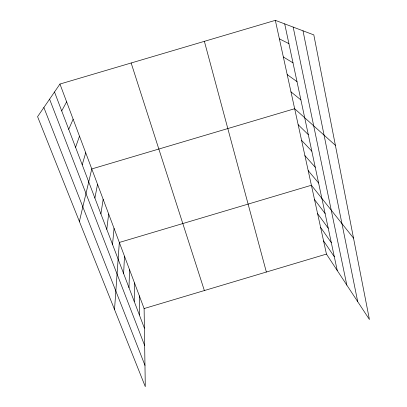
<?xml version="1.0" encoding="UTF-8"?>
<svg xmlns="http://www.w3.org/2000/svg" width="407" height="407" viewBox="0 0 407 407"><rect width="100%" height="100%" fill="white"/><g stroke="black" fill="none" stroke-linecap="round" stroke-linejoin="round"><path stroke-width="0.61" d="M134.239 301.47L134.503 282.931M128.988 287.673L129.553 269.719M123.621 273.575L124.496 256.232M114.52 309.529L119.332 242.455L311.391 185.256L353.53 238.151M112.52 244.404L114.062 228.388M106.776 229.319L108.669 214.011M100.9 213.879L103.164 199.318M94.887 198.072L97.532 184.3M79.39 221.474L91.779 168.946L294.658 108.72L335.388 145.33M82.224 164.804L85.709 152.762M75.56 147.288L79.502 136.192M68.722 129.329L73.143 119.226M61.706 110.897L66.626 101.852M59.956 84.046L37.581 116.677L145.289 386.65L144.109 308.552L59.956 84.046L275.336 20.35L313.812 34.895L369.419 319.49L326.445 254.085L275.336 20.35M144.109 308.552L326.445 254.085M279.385 38.879L288.909 43.63M283.338 56.965L293.004 62.866M287.2 74.623L297.003 81.619M290.974 91.87L300.895 99.903M298.153 124.705L308.297 134.641M301.572 140.339L311.813 151.145M304.914 155.637L315.247 167.267M308.191 170.604L318.605 183.028M314.53 199.598L325.096 213.487M317.602 213.644L328.23 228.22M320.609 227.401L331.303 242.628M323.555 240.878L334.305 256.725M43.87 107.504L144.968 365.354M49.583 99.171L144.668 345.574M54.507 91.987L144.404 328.174M131.151 62.993L204.365 290.547M204.38 41.336L266.361 272.029M284.702 23.891L337.245 270.523M293.172 27.096L346.82 285.093M303.001 30.81L357.707 301.663M139.357 295.869L139.377 314.962"/></g></svg>
